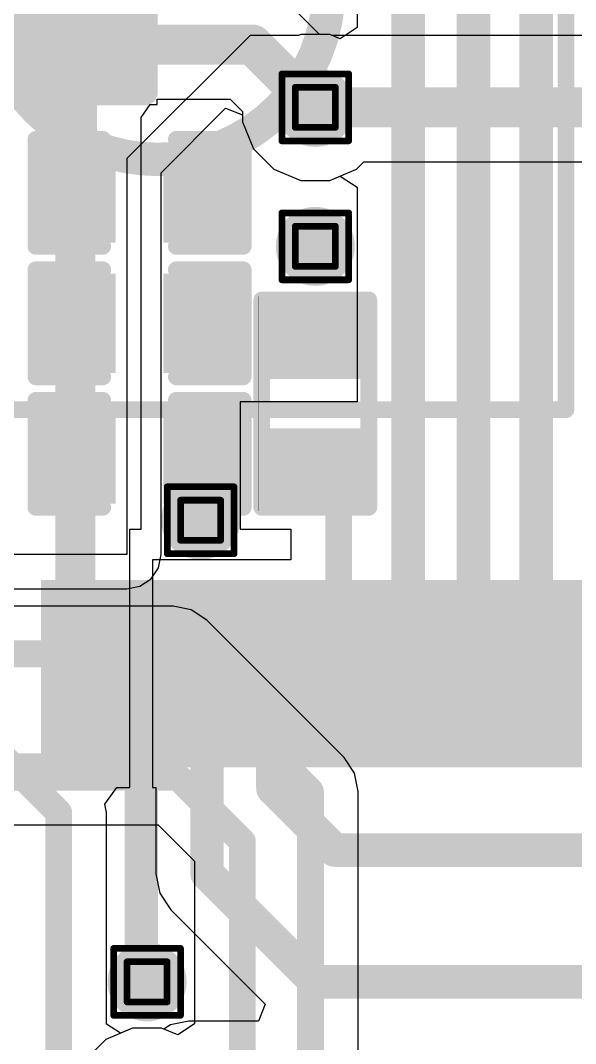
# Model space of a CAD drawing. Header units: inches. Extents: x 0 to 355, y -10 to 78.
# Drawn here: x 36.43 to 40.64, y 20.7 to 28.46 of the extents above; entities that cross this region are included whole.
import ezdxf

# ---------------------------------------------------------------- set-up
doc = ezdxf.new("R2010")
doc.units = ezdxf.units.IN
for name, color, linetype in [('Bottom Layer', 5, 'Continuous'), ('Bottom Overlay', 54, 'Continuous'), ('Drill Drawing', 1, 'Continuous'), ('Top Layer', 1, 'Continuous'), ('Top Overlay', 2, 'Continuous'), ('Top Paste', 8, 'Continuous'), ('Top Solder', 216, 'Continuous'), ('Via Holes', 16, 'Continuous')]:
    doc.layers.add(name, color=color, linetype=linetype)

# ---------------------------------------------------------------- blocks, each defined once
blk = doc.blocks.new('R___0402_8')
at = {"layer": 'Top Layer'}
for points in [[(-0.6985, -0.3175), (-0.6985, 0.3174999999999999), (-0.2413000000000001, 0.3175), (-0.2412999999999999, -0.3174999999999999)], [(0.2413000000000001, -0.3175), (0.2412999999999999, 0.3174999999999999), (0.6985, 0.3175), (0.6985, -0.3174999999999999)]]:
    blk.add_hatch(color=1, dxfattribs=at).paths.add_polyline_path(points)
at = {"layer": 'Top Paste'}
for points in [[(-0.6985, -0.3175), (-0.6985, 0.3174999999999999), (-0.2413000000000001, 0.3175), (-0.2412999999999999, -0.3174999999999999)], [(0.2413000000000001, -0.3175), (0.2412999999999999, 0.3174999999999999), (0.6985, 0.3175), (0.6985, -0.3174999999999999)]]:
    blk.add_hatch(color=8, dxfattribs=at).paths.add_polyline_path(points)
at = {"layer": 'Top Solder'}
for points in [[(-0.75350116, -0.3725011600000001), (-0.75350116, 0.3725011599999999), (-0.18629884, 0.3725011600000001), (-0.1862988399999999, -0.3725011599999999)], [(0.18629884, -0.3725011600000001), (0.1862988399999999, 0.3725011599999999), (0.75350116, 0.3725011600000001), (0.75350116, -0.3725011599999999)]]:
    blk.add_hatch(color=216, dxfattribs=at).paths.add_polyline_path(points)
at = {"layer": 'Top Overlay'}
for points in [[(-0.7874, -0.4064, 0.127, 0.127, 0), (-0.7874, 0.4064, 0.127, 0.127, 0)], [(0.7874, 0.4064, 0.127, 0.127, 0), (-0.7874, 0.4064, 0.127, 0.127, 0)], [(0.7874, -0.4064, 0.127, 0.127, 0), (0.7874, 0.4064, 0.127, 0.127, 0)], [(0.7874, -0.4064, 0.127, 0.127, 0), (-0.7874, -0.4064, 0.127, 0.127, 0)], [(0.8128, -0.4318, 0.0032258, 0.0032258, 0), (-0.8128, -0.4318, 0.0032258, 0.0032258, 0)]]:
    blk.add_lwpolyline(points, format="xyseb", dxfattribs=at)
for points in [[(-0.8191499999999999, 0.4064, 0.0635, 0.0635, 1), (-0.7556499999999999, 0.4064, 0.0635, 0.0635, 1)], [(-0.8191499999999999, 0.4064, 0.0635, 0.0635, 1), (-0.7556499999999999, 0.4064, 0.0635, 0.0635, 1)], [(0.7556499999999999, 0.4064, 0.0635, 0.0635, 1), (0.8191499999999999, 0.4064, 0.0635, 0.0635, 1)], [(0.7556499999999999, 0.4064, 0.0635, 0.0635, 1), (0.8191499999999999, 0.4064, 0.0635, 0.0635, 1)], [(-0.8191499999999999, -0.4064, 0.0635, 0.0635, 1), (-0.7556499999999999, -0.4064, 0.0635, 0.0635, 1)], [(-0.8191499999999999, -0.4064, 0.0635, 0.0635, 1), (-0.7556499999999999, -0.4064, 0.0635, 0.0635, 1)], [(0.7556499999999999, -0.4064, 0.0635, 0.0635, 1), (0.8191499999999999, -0.4064, 0.0635, 0.0635, 1)], [(0.7556499999999999, -0.4064, 0.0635, 0.0635, 1), (0.8191499999999999, -0.4064, 0.0635, 0.0635, 1)], [(-0.81360518, -0.4318, 0.0016129, 0.0016129, 1), (-0.8119948199999999, -0.4318, 0.0016129, 0.0016129, 1)], [(0.8119948199999999, -0.4318, 0.0016129, 0.0016129, 1), (0.81360518, -0.4318, 0.0016129, 0.0016129, 1)]]:
    blk.add_lwpolyline(points, format="xyseb", close=True, dxfattribs=at)
blk = doc.blocks.new('IND_0402_11')
at = {"layer": 'Top Layer'}
for points in [[(-0.5499989, 0.2999994), (-0.1499997, 0.2999994), (-0.1499997, -0.2999994), (-0.5499989, -0.2999994)], [(0.15000224, 0.2999994), (0.55000144, 0.2999994), (0.55000144, -0.2999994), (0.15000224, -0.2999994)]]:
    blk.add_hatch(color=1, dxfattribs=at).paths.add_polyline_path(points)
at = {"layer": 'Top Paste'}
for points in [[(-0.5499989, 0.2999994), (-0.1499997, 0.2999994), (-0.1499997, -0.2999994), (-0.5499989, -0.2999994)], [(0.15000224, 0.2999994), (0.55000144, 0.2999994), (0.55000144, -0.2999994), (0.15000224, -0.2999994)]]:
    blk.add_hatch(color=8, dxfattribs=at).paths.add_polyline_path(points)
at = {"layer": 'Top Solder'}
for points in [[(-0.6515989, 0.4015993999999999), (-0.0483997, 0.4015993999999999), (-0.0483997, -0.4015993999999999), (-0.6515989, -0.4015993999999999)], [(0.04840223999999999, 0.4015993999999999), (0.65160144, 0.4015993999999999), (0.65160144, -0.4015993999999999), (0.04840223999999999, -0.4015993999999999)]]:
    blk.add_hatch(color=216, dxfattribs=at).paths.add_polyline_path(points)
at = {"layer": 'Top Overlay'}
for points in [[(-0.7111999999999999, 0.4571999999999999, 0.1999996, 0.1999996, 0), (-0.3048, 0.4571999999999999, 0.1999996, 0.1999996, 0)], [(-0.7111999999999999, 0.4571999999999999, 0.1999996, 0.1999996, 0), (-0.7111999999999999, -0.4571999999999999, 0.1999996, 0.1999996, 0)], [(-0.3048, 0.4571999999999999, 0.1999996, 0.1999996, 0), (0.7111999999999999, 0.4571999999999999, 0.1999996, 0.1999996, 0)], [(0.7111999999999999, 0.4571999999999999, 0.1999996, 0.1999996, 0), (0.7111999999999999, -0.4571999999999999, 0.1999996, 0.1999996, 0)], [(-0.7111999999999999, -0.4571999999999999, 0.1999996, 0.1999996, 0), (-0.3048, -0.4571999999999999, 0.1999996, 0.1999996, 0)], [(-0.3048, -0.4571999999999999, 0.1999996, 0.1999996, 0), (0.7111999999999999, -0.4571999999999999, 0.1999996, 0.1999996, 0)]]:
    blk.add_lwpolyline(points, format="xyseb", dxfattribs=at)
for points in [[(-0.7611998999999999, 0.4571999999999999, 0.0999998, 0.0999998, 1), (-0.6612001, 0.4571999999999999, 0.0999998, 0.0999998, 1)], [(-0.7611998999999999, 0.4571999999999999, 0.0999998, 0.0999998, 1), (-0.6612001, 0.4571999999999999, 0.0999998, 0.0999998, 1)], [(-0.3547999, 0.4571999999999999, 0.0999998, 0.0999998, 1), (-0.2548001, 0.4571999999999999, 0.0999998, 0.0999998, 1)], [(-0.3547999, 0.4571999999999999, 0.0999998, 0.0999998, 1), (-0.2548001, 0.4571999999999999, 0.0999998, 0.0999998, 1)], [(0.6612001, 0.4571999999999999, 0.0999998, 0.0999998, 1), (0.7611998999999999, 0.4571999999999999, 0.0999998, 0.0999998, 1)], [(0.6612001, 0.4571999999999999, 0.0999998, 0.0999998, 1), (0.7611998999999999, 0.4571999999999999, 0.0999998, 0.0999998, 1)], [(-0.7611998999999999, -0.4571999999999999, 0.0999998, 0.0999998, 1), (-0.6612001, -0.4571999999999999, 0.0999998, 0.0999998, 1)], [(-0.7611998999999999, -0.4571999999999999, 0.0999998, 0.0999998, 1), (-0.6612001, -0.4571999999999999, 0.0999998, 0.0999998, 1)], [(-0.3547999, -0.4571999999999999, 0.0999998, 0.0999998, 1), (-0.2548001, -0.4571999999999999, 0.0999998, 0.0999998, 1)], [(-0.3547999, -0.4571999999999999, 0.0999998, 0.0999998, 1), (-0.2548001, -0.4571999999999999, 0.0999998, 0.0999998, 1)], [(0.6612001, -0.4571999999999999, 0.0999998, 0.0999998, 1), (0.7611998999999999, -0.4571999999999999, 0.0999998, 0.0999998, 1)], [(0.6612001, -0.4571999999999999, 0.0999998, 0.0999998, 1), (0.7611998999999999, -0.4571999999999999, 0.0999998, 0.0999998, 1)]]:
    blk.add_lwpolyline(points, format="xyseb", close=True, dxfattribs=at)
blk = doc.blocks.new('48_LQFP__7_7___19')
at = {"layer": 'Top Layer'}
for points in [[(-2.5899999, 4.86000171), (-2.5899999, 3.64000161), (-2.90999926, 3.64000161), (-2.90999926, 4.86000171)], [(-2.0900009, 4.86000171), (-2.0900009, 3.64000161), (-2.41000026, 3.64000161), (-2.41000026, 4.86000171)], [(-1.5900019, 4.86000171), (-1.5900019, 3.64000161), (-1.91000126, 3.64000161), (-1.91000126, 4.86000171)], [(-1.09000036, 4.86000171), (-1.09000036, 3.64000161), (-1.40999972, 3.64000161), (-1.40999972, 4.86000171)], [(-0.5900013599999998, 4.86000171), (-0.5900013600000001, 3.64000161), (-0.9100007200000001, 3.64000161), (-0.9100007199999998, 4.86000171)], [(-0.08999981999999988, 4.86000171), (-0.0899998200000001, 3.64000161), (-0.4099991800000001, 3.64000161), (-0.4099991799999999, 4.86000171)], [(0.4099991800000001, 4.86000171), (0.4099991799999999, 3.64000161), (0.08999981999999988, 3.64000161), (0.0899998200000001, 4.86000171)], [(0.90999818, 4.86000171), (0.9099981799999999, 3.64000161), (0.5899988199999998, 3.64000161), (0.5899988200000001, 4.86000171)]]:
    blk.add_hatch(color=1, dxfattribs=at).paths.add_polyline_path(points)
at = {"layer": 'Top Paste'}
for points in [[(-2.5899999, 4.86000171), (-2.5899999, 3.64000161), (-2.90999926, 3.64000161), (-2.90999926, 4.86000171)], [(-2.0900009, 4.86000171), (-2.0900009, 3.64000161), (-2.41000026, 3.64000161), (-2.41000026, 4.86000171)], [(-1.5900019, 4.86000171), (-1.5900019, 3.64000161), (-1.91000126, 3.64000161), (-1.91000126, 4.86000171)], [(-1.09000036, 4.86000171), (-1.09000036, 3.64000161), (-1.40999972, 3.64000161), (-1.40999972, 4.86000171)], [(-0.5900013599999998, 4.86000171), (-0.5900013600000001, 3.64000161), (-0.9100007200000001, 3.64000161), (-0.9100007199999998, 4.86000171)], [(-0.08999981999999988, 4.86000171), (-0.0899998200000001, 3.64000161), (-0.4099991800000001, 3.64000161), (-0.4099991799999999, 4.86000171)], [(0.4099991800000001, 4.86000171), (0.4099991799999999, 3.64000161), (0.08999981999999988, 3.64000161), (0.0899998200000001, 4.86000171)], [(0.90999818, 4.86000171), (0.9099981799999999, 3.64000161), (0.5899988199999998, 3.64000161), (0.5899988200000001, 4.86000171)]]:
    blk.add_hatch(color=8, dxfattribs=at).paths.add_polyline_path(points)
at = {"layer": 'Top Solder'}
for points in [[(-2.4883999, 4.96160171), (-2.4883999, 3.53840161), (-3.01159926, 3.53840161), (-3.01159926, 4.96160171)], [(-1.9884009, 4.96160171), (-1.9884009, 3.53840161), (-2.51160026, 3.53840161), (-2.51160026, 4.96160171)], [(-1.4884019, 4.96160171), (-1.4884019, 3.53840161), (-2.01160126, 3.53840161), (-2.01160126, 4.96160171)], [(-0.9884003599999998, 4.96160171), (-0.9884003600000001, 3.53840161), (-1.51159972, 3.53840161), (-1.51159972, 4.96160171)], [(-0.4884013599999998, 4.96160171), (-0.4884013600000001, 3.53840161), (-1.01160072, 3.53840161), (-1.01160072, 4.96160171)], [(0.01160018000000015, 4.96160171), (0.01160017999999985, 3.53840161), (-0.5115991800000002, 3.53840161), (-0.5115991799999998, 4.96160171)], [(0.5115991800000002, 4.96160171), (0.5115991799999998, 3.53840161), (-0.01160018000000015, 3.53840161), (-0.01160017999999985, 4.96160171)], [(1.01159818, 4.96160171), (1.01159818, 3.53840161), (0.4883988199999998, 3.53840161), (0.4883988200000002, 4.96160171)], [(1.51159972, 4.96160171), (1.51159972, 3.53840161), (0.9884003599999998, 3.53840161), (0.9884003600000001, 4.96160171)]]:
    blk.add_hatch(color=216, dxfattribs=at).paths.add_polyline_path(points)
at = {"layer": 'Top Overlay'}
blk.add_lwpolyline([(-3.302, 3.581399999999999, 0.127, 0.127, 0), (-3.0226, 3.581399999999999, 0.127, 0.127, 0)], format="xyseb", dxfattribs=at)
blk.add_lwpolyline([(-3.05435, 3.581399999999999, 0.0635, 0.0635, 1), (-2.99085, 3.581399999999999, 0.0635, 0.0635, 1)], format="xyseb", close=True, dxfattribs=at)
blk = doc.blocks.new('GT_TS090C_H031_L5_B_25')
at = {"layer": 'Bottom Overlay'}
for points in [[(-3.0999938, 3.1999936, 0.127, 0.127, 0), (-3.0999938, -3.1999936, 0.127, 0.127, 0)], [(2.999994, 3.1999936, 0.127, 0.127, 0), (-3.0999938, 3.1999936, 0.127, 0.127, 0)]]:
    blk.add_lwpolyline(points, format="xyseb", dxfattribs=at)
for points in [[(-3.1317438, 3.1999936, 0.0635, 0.0635, 1), (-3.0682438, 3.1999936, 0.0635, 0.0635, 1)], [(-3.1317438, 3.1999936, 0.0635, 0.0635, 1), (-3.0682438, 3.1999936, 0.0635, 0.0635, 1)], [(1.300226, 0, 0.254, 0.254, 1), (-1.299718, 0, 0.254, 0.254, 1)]]:
    blk.add_lwpolyline(points, format="xyseb", close=True, dxfattribs=at)
blk = doc.blocks.new('C___0402_88')
at = {"layer": 'Top Layer'}
for points in [[(-0.6985, -0.3175), (-0.6985, 0.3175), (-0.2412999999999999, 0.3175), (-0.2413, -0.3175)], [(0.2412999999999999, -0.3175), (0.2413, 0.3175), (0.6985, 0.3175), (0.6985, -0.3175)]]:
    blk.add_hatch(color=1, dxfattribs=at).paths.add_polyline_path(points)
at = {"layer": 'Top Paste'}
for points in [[(-0.6985, -0.3175), (-0.6985, 0.3175), (-0.2412999999999999, 0.3175), (-0.2413, -0.3175)], [(0.2412999999999999, -0.3175), (0.2413, 0.3175), (0.6985, 0.3175), (0.6985, -0.3175)]]:
    blk.add_hatch(color=8, dxfattribs=at).paths.add_polyline_path(points)
at = {"layer": 'Top Solder'}
for points in [[(-0.7584998799999999, -0.37749988), (-0.7584998799999999, 0.37749988), (-0.18130012, 0.37749988), (-0.18130012, -0.37749988)], [(0.18130012, -0.37749988), (0.18130012, 0.37749988), (0.7584998799999999, 0.37749988), (0.7584998799999999, -0.37749988)]]:
    blk.add_hatch(color=216, dxfattribs=at).paths.add_polyline_path(points)
at = {"layer": 'Top Overlay'}
for points in [[(-0.7874, 0.4064, 0.127, 0.127, 0), (-0.7874, -0.4064, 0.127, 0.127, 0)], [(-0.2794, 0.4064, 0.127, 0.127, 0), (-0.7874, 0.4064, 0.127, 0.127, 0)], [(0.7874, 0.4064, 0.127, 0.127, 0), (0.2794, 0.4064, 0.127, 0.127, 0)], [(0.7874, 0.4064, 0.127, 0.127, 0), (0.7874, -0.4064, 0.127, 0.127, 0)], [(-0.2794, -0.4064, 0.127, 0.127, 0), (-0.7874, -0.4064, 0.127, 0.127, 0)], [(0.7874, -0.4064, 0.127, 0.127, 0), (0.2794, -0.4064, 0.127, 0.127, 0)]]:
    blk.add_lwpolyline(points, format="xyseb", dxfattribs=at)
for points in [[(-0.8191499999999999, 0.4064, 0.0635, 0.0635, 1), (-0.7556499999999999, 0.4064, 0.0635, 0.0635, 1)], [(-0.8191499999999999, 0.4064, 0.0635, 0.0635, 1), (-0.7556499999999999, 0.4064, 0.0635, 0.0635, 1)], [(-0.31115, 0.4064, 0.0635, 0.0635, 1), (-0.24765, 0.4064, 0.0635, 0.0635, 1)], [(0.24765, 0.4064, 0.0635, 0.0635, 1), (0.31115, 0.4064, 0.0635, 0.0635, 1)], [(0.7556499999999999, 0.4064, 0.0635, 0.0635, 1), (0.8191499999999999, 0.4064, 0.0635, 0.0635, 1)], [(0.7556499999999999, 0.4064, 0.0635, 0.0635, 1), (0.8191499999999999, 0.4064, 0.0635, 0.0635, 1)], [(-0.8191499999999999, -0.4064, 0.0635, 0.0635, 1), (-0.7556499999999999, -0.4064, 0.0635, 0.0635, 1)], [(-0.8191499999999999, -0.4064, 0.0635, 0.0635, 1), (-0.7556499999999999, -0.4064, 0.0635, 0.0635, 1)], [(-0.31115, -0.4064, 0.0635, 0.0635, 1), (-0.24765, -0.4064, 0.0635, 0.0635, 1)], [(0.24765, -0.4064, 0.0635, 0.0635, 1), (0.31115, -0.4064, 0.0635, 0.0635, 1)], [(0.7556499999999999, -0.4064, 0.0635, 0.0635, 1), (0.8191499999999999, -0.4064, 0.0635, 0.0635, 1)], [(0.7556499999999999, -0.4064, 0.0635, 0.0635, 1), (0.8191499999999999, -0.4064, 0.0635, 0.0635, 1)]]:
    blk.add_lwpolyline(points, format="xyseb", close=True, dxfattribs=at)
blk = doc.blocks.new('C___0402_89')
at = {"layer": 'Top Layer'}
for points in [[(-0.6985, -0.3175), (-0.6985, 0.3175), (-0.2412999999999999, 0.3175), (-0.2413, -0.3175)], [(0.2412999999999999, -0.3175), (0.2413, 0.3175), (0.6985, 0.3175), (0.6985, -0.3175)]]:
    blk.add_hatch(color=1, dxfattribs=at).paths.add_polyline_path(points)
at = {"layer": 'Top Paste'}
for points in [[(-0.6985, -0.3175), (-0.6985, 0.3175), (-0.2412999999999999, 0.3175), (-0.2413, -0.3175)], [(0.2412999999999999, -0.3175), (0.2413, 0.3175), (0.6985, 0.3175), (0.6985, -0.3175)]]:
    blk.add_hatch(color=8, dxfattribs=at).paths.add_polyline_path(points)
at = {"layer": 'Top Solder'}
for points in [[(-0.7584998799999999, -0.37749988), (-0.7584998799999999, 0.37749988), (-0.18130012, 0.37749988), (-0.18130012, -0.37749988)], [(0.18130012, -0.37749988), (0.18130012, 0.37749988), (0.7584998799999999, 0.37749988), (0.7584998799999999, -0.37749988)]]:
    blk.add_hatch(color=216, dxfattribs=at).paths.add_polyline_path(points)
at = {"layer": 'Top Overlay'}
for points in [[(-0.2794, 0.4064, 0.127, 0.127, 0), (-0.7874, 0.4064, 0.127, 0.127, 0)], [(-0.7874, 0.4064, 0.127, 0.127, 0), (-0.7874, -0.4064, 0.127, 0.127, 0)], [(0.7874, 0.4064, 0.127, 0.127, 0), (0.2794, 0.4064, 0.127, 0.127, 0)], [(0.7874, 0.4064, 0.127, 0.127, 0), (0.7874, -0.4064, 0.127, 0.127, 0)], [(-0.2794, -0.4064, 0.127, 0.127, 0), (-0.7874, -0.4064, 0.127, 0.127, 0)], [(0.7874, -0.4064, 0.127, 0.127, 0), (0.2794, -0.4064, 0.127, 0.127, 0)]]:
    blk.add_lwpolyline(points, format="xyseb", dxfattribs=at)
for points in [[(-0.8191499999999999, 0.4064, 0.0635, 0.0635, 1), (-0.7556499999999999, 0.4064, 0.0635, 0.0635, 1)], [(-0.8191499999999999, 0.4064, 0.0635, 0.0635, 1), (-0.7556499999999999, 0.4064, 0.0635, 0.0635, 1)], [(-0.31115, 0.4064, 0.0635, 0.0635, 1), (-0.24765, 0.4064, 0.0635, 0.0635, 1)], [(0.24765, 0.4064, 0.0635, 0.0635, 1), (0.31115, 0.4064, 0.0635, 0.0635, 1)], [(0.7556499999999999, 0.4064, 0.0635, 0.0635, 1), (0.8191499999999999, 0.4064, 0.0635, 0.0635, 1)], [(0.7556499999999999, 0.4064, 0.0635, 0.0635, 1), (0.8191499999999999, 0.4064, 0.0635, 0.0635, 1)], [(-0.8191499999999999, -0.4064, 0.0635, 0.0635, 1), (-0.7556499999999999, -0.4064, 0.0635, 0.0635, 1)], [(-0.8191499999999999, -0.4064, 0.0635, 0.0635, 1), (-0.7556499999999999, -0.4064, 0.0635, 0.0635, 1)], [(-0.31115, -0.4064, 0.0635, 0.0635, 1), (-0.24765, -0.4064, 0.0635, 0.0635, 1)], [(0.24765, -0.4064, 0.0635, 0.0635, 1), (0.31115, -0.4064, 0.0635, 0.0635, 1)], [(0.7556499999999999, -0.4064, 0.0635, 0.0635, 1), (0.8191499999999999, -0.4064, 0.0635, 0.0635, 1)], [(0.7556499999999999, -0.4064, 0.0635, 0.0635, 1), (0.8191499999999999, -0.4064, 0.0635, 0.0635, 1)]]:
    blk.add_lwpolyline(points, format="xyseb", close=True, dxfattribs=at)
blk = doc.blocks.new('C___0402_90')
at = {"layer": 'Top Layer'}
for points in [[(-0.6985, -0.3175), (-0.6985, 0.3175), (-0.2412999999999999, 0.3175), (-0.2413, -0.3175)], [(0.2412999999999999, -0.3175), (0.2413, 0.3175), (0.6985, 0.3175), (0.6985, -0.3175)]]:
    blk.add_hatch(color=1, dxfattribs=at).paths.add_polyline_path(points)
at = {"layer": 'Top Paste'}
for points in [[(-0.6985, -0.3175), (-0.6985, 0.3175), (-0.2412999999999999, 0.3175), (-0.2413, -0.3175)], [(0.2412999999999999, -0.3175), (0.2413, 0.3175), (0.6985, 0.3175), (0.6985, -0.3175)]]:
    blk.add_hatch(color=8, dxfattribs=at).paths.add_polyline_path(points)
at = {"layer": 'Top Solder'}
for points in [[(-0.7584998799999999, -0.37749988), (-0.7584998799999999, 0.37749988), (-0.18130012, 0.37749988), (-0.18130012, -0.37749988)], [(0.18130012, -0.37749988), (0.18130012, 0.37749988), (0.7584998799999999, 0.37749988), (0.7584998799999999, -0.37749988)]]:
    blk.add_hatch(color=216, dxfattribs=at).paths.add_polyline_path(points)
at = {"layer": 'Top Overlay'}
for points in [[(-0.2794, 0.4064, 0.127, 0.127, 0), (-0.7874, 0.4064, 0.127, 0.127, 0)], [(-0.7874, 0.4064, 0.127, 0.127, 0), (-0.7874, -0.4064, 0.127, 0.127, 0)], [(0.7874, 0.4064, 0.127, 0.127, 0), (0.2794, 0.4064, 0.127, 0.127, 0)], [(0.7874, 0.4064, 0.127, 0.127, 0), (0.7874, -0.4064, 0.127, 0.127, 0)], [(-0.2794, -0.4064, 0.127, 0.127, 0), (-0.7874, -0.4064, 0.127, 0.127, 0)], [(0.7874, -0.4064, 0.127, 0.127, 0), (0.2794, -0.4064, 0.127, 0.127, 0)]]:
    blk.add_lwpolyline(points, format="xyseb", dxfattribs=at)
for points in [[(-0.8191499999999999, 0.4064, 0.0635, 0.0635, 1), (-0.7556499999999999, 0.4064, 0.0635, 0.0635, 1)], [(-0.8191499999999999, 0.4064, 0.0635, 0.0635, 1), (-0.7556499999999999, 0.4064, 0.0635, 0.0635, 1)], [(-0.31115, 0.4064, 0.0635, 0.0635, 1), (-0.24765, 0.4064, 0.0635, 0.0635, 1)], [(0.24765, 0.4064, 0.0635, 0.0635, 1), (0.31115, 0.4064, 0.0635, 0.0635, 1)], [(0.7556499999999999, 0.4064, 0.0635, 0.0635, 1), (0.8191499999999999, 0.4064, 0.0635, 0.0635, 1)], [(0.7556499999999999, 0.4064, 0.0635, 0.0635, 1), (0.8191499999999999, 0.4064, 0.0635, 0.0635, 1)], [(-0.8191499999999999, -0.4064, 0.0635, 0.0635, 1), (-0.7556499999999999, -0.4064, 0.0635, 0.0635, 1)], [(-0.8191499999999999, -0.4064, 0.0635, 0.0635, 1), (-0.7556499999999999, -0.4064, 0.0635, 0.0635, 1)], [(-0.31115, -0.4064, 0.0635, 0.0635, 1), (-0.24765, -0.4064, 0.0635, 0.0635, 1)], [(0.24765, -0.4064, 0.0635, 0.0635, 1), (0.31115, -0.4064, 0.0635, 0.0635, 1)], [(0.7556499999999999, -0.4064, 0.0635, 0.0635, 1), (0.8191499999999999, -0.4064, 0.0635, 0.0635, 1)], [(0.7556499999999999, -0.4064, 0.0635, 0.0635, 1), (0.8191499999999999, -0.4064, 0.0635, 0.0635, 1)]]:
    blk.add_lwpolyline(points, format="xyseb", close=True, dxfattribs=at)

msp = doc.modelspace()

# ---------------------------------------------------------------- hatches: boundary and pattern name
at = {"layer": 'Bottom Layer'}
h = msp.add_hatch(color=5, dxfattribs=at)
edge = h.paths.add_edge_path()
edge.add_arc((38.66731916, 27.80140998), 0.2999994, 0, 360)
h = msp.add_hatch(color=5, dxfattribs=at)
edge = h.paths.add_edge_path()
edge.add_arc((38.66731916, 26.74651242), 0.2999994, 0, 360)
h = msp.add_hatch(color=5, dxfattribs=at)
edge = h.paths.add_edge_path()
edge.add_arc((37.79629728, 24.6675148), 0.2999994, 0, 360)
h = msp.add_hatch(color=5, dxfattribs=at)
edge = h.paths.add_edge_path()
edge.add_arc((37.38966868, 21.16351114), 0.2999994, 0, 360)
at = {"layer": 'Top Layer'}
h = msp.add_hatch(color=1, dxfattribs=at)
edge = h.paths.add_edge_path()
edge.add_arc((38.66731916, 27.80140998), 0.2999994, 0, 360)
h = msp.add_hatch(color=1, dxfattribs=at)
edge = h.paths.add_edge_path()
edge.add_arc((38.66731916, 26.74651242), 0.2999994, 0, 360)
h = msp.add_hatch(color=1, dxfattribs=at)
edge = h.paths.add_edge_path()
edge.add_arc((37.79629728, 24.6675148), 0.2999994, 0, 360)
h = msp.add_hatch(color=1, dxfattribs=at)
edge = h.paths.add_edge_path()
edge.add_arc((37.38966868, 21.16351114), 0.2999994, 0, 360)
at = {"layer": 'Via Holes'}
h = msp.add_hatch(color=7, dxfattribs=at)
edge = h.paths.add_edge_path()
edge.add_arc((38.66731916, 27.80140998), 0.1499997, 0, 360)
h = msp.add_hatch(color=7, dxfattribs=at)
edge = h.paths.add_edge_path()
edge.add_arc((38.66731916, 26.74651242), 0.1499997, 0, 360)
h = msp.add_hatch(color=7, dxfattribs=at)
edge = h.paths.add_edge_path()
edge.add_arc((37.79629728, 24.6675148), 0.1499997, 0, 360)
h = msp.add_hatch(color=7, dxfattribs=at)
edge = h.paths.add_edge_path()
edge.add_arc((37.38966868, 21.16351114), 0.1499997, 0, 360)

# ---------------------------------------------------------------- linework, layer by layer
at = {"layer": 'Bottom Layer'}
for p, q in [((38.17155942, 28.3482034), (37.2364, 27.41304398)), ((38.53972479999999, 28.3482034), (38.17155942, 28.3482034)), ((38.55712126, 28.35540938), (38.53972479999999, 28.3482034)), ((38.77751706, 28.35540938), (38.55712126, 28.35540938)), ((38.79491098, 28.3482034), (38.77751706, 28.35540938)), ((42.89425508, 28.34820848), (38.79491098, 28.3482034)), ((37.49537586, 27.30577216), (37.98631976, 27.79671606)), ((37.98631976, 27.79671606), (38.11331976, 27.74411012)), ((38.11331976, 27.74411012), (38.11331976, 27.69121208)), ((38.11331976, 27.69121208), (38.19766046, 27.48759552)), ((38.19766046, 27.48759552), (38.35350469999999, 27.33175128)), ((37.2364, 27.41304398), (37.2364, 24.4066568)), ((38.98113362, 27.33175128), (39.03642942, 27.38704707999999)), ((39.03642942, 27.38704707999999), (43.28184384, 27.38704707999999)), ((37.49537586, 24.4066568), (37.49537586, 27.30577216)), ((38.35350469999999, 27.33175128), (38.55712126, 27.24741058)), ((38.77751706, 27.24741058), (38.98113362, 27.33175128)), ((38.55712126, 27.24741058), (38.77751706, 27.24741058)), ((37.2364, 24.4066568), (33.8293202, 24.4066568)), ((37.47566292, 24.30755108), (37.49537586, 24.4066568)), ((37.41952384, 24.22353296), (37.47566292, 24.30755108)), ((37.2364, 24.14768094), (37.33550571999999, 24.16739388)), ((37.33550571999999, 24.16739388), (37.41952384, 24.22353296)), ((35.35155998, 24.14768094), (37.2364, 24.14768094)), ((37.58692254, 24.0159667), (35.28682554, 24.0159667)), ((37.58693524, 24.01596924), (37.58692254, 24.0159667)), ((37.72568274, 23.98836706), (37.58693524, 24.01596924)), ((37.84331014, 23.90977438), (37.72568274, 23.98836706)), ((38.88716124, 22.86592074), (37.84331014, 23.90977438)), ((38.88716886, 22.86591566), (38.88716124, 22.86592074)), ((38.96576154, 22.74828826), (38.88716886, 22.86591566)), ((38.99336372, 22.60954076), (38.96576154, 22.74828826)), ((38.99336118, 22.60952806), (38.99336372, 22.60954076)), ((38.99336118, 19.203289), (38.99336118, 22.60952806)), ((35.15602569999999, 22.35494386), (37.47458341999999, 22.35494386)), ((37.47458341999999, 22.35494386), (37.75070174, 22.07882808)), ((37.75070174, 22.07882808), (37.75070174, 20.84507642)), ((37.75070174, 20.84507642), (37.6236992, 20.76021756)), ((37.27947078, 20.81151032), (37.07585422, 20.72716962)), ((37.49986658, 20.81151032), (37.27947078, 20.81151032)), ((37.6236992, 20.76021756), (37.49986658, 20.81151032)), ((37.07585422, 20.72716962), (36.92000998, 20.57132538))]:
    msp.add_line(p, q, dxfattribs=at)
for points in [[(38.66731916, 27.80140998, 0.3048, 0.3048, 0), (43.45347926, 27.80140998, 0.3048, 0.3048, 0)], [(34.73511976, 23.65339948, 0.2032, 0.2032, 0), (37.58693524, 23.65339948, 0.2032, 0.2032, 0)], [(37.58693524, 23.65339948, 0.2032, 0.2032, 0), (38.63079396, 22.60954076, 0.2032, 0.2032, 0)], [(34.73511976, 22.71751108, 0.2032, 0.2032, 0), (37.624766, 22.71751108, 0.2032, 0.2032, 0)], [(37.624766, 22.71751108, 0.2032, 0.2032, 0), (38.11326896, 22.22900812, 0.2032, 0.2032, 0)], [(38.63079396, 18.78238306, 0.2032, 0.2032, 0), (38.63079396, 22.60954076, 0.2032, 0.2032, 0)], [(38.11326896, 19.3236215, 0.2032, 0.2032, 0), (38.11326896, 22.22900812, 0.2032, 0.2032, 0)]]:
    msp.add_lwpolyline(points, format="xyseb", dxfattribs=at)
for points in [[(38.59111916, 27.80140998, 0.1524, 0.1524, 1), (38.74351916, 27.80140998, 0.1524, 0.1524, 1)], [(37.53613523999999, 23.65339948, 0.1016, 0.1016, 1), (37.63773524, 23.65339948, 0.1016, 0.1016, 1)], [(37.53613523999999, 23.65339948, 0.1016, 0.1016, 1), (37.63773524, 23.65339948, 0.1016, 0.1016, 1)], [(37.573966, 22.71751108, 0.1016, 0.1016, 1), (37.675566, 22.71751108, 0.1016, 0.1016, 1)], [(37.573966, 22.71751108, 0.1016, 0.1016, 1), (37.675566, 22.71751108, 0.1016, 0.1016, 1)], [(38.57999396, 22.60954076, 0.1016, 0.1016, 1), (38.68159395999999, 22.60954076, 0.1016, 0.1016, 1)], [(38.57999396, 22.60954076, 0.1016, 0.1016, 1), (38.68159395999999, 22.60954076, 0.1016, 0.1016, 1)], [(38.06246896, 22.22900812, 0.1016, 0.1016, 1), (38.16406895999999, 22.22900812, 0.1016, 0.1016, 1)], [(38.06246896, 22.22900812, 0.1016, 0.1016, 1), (38.16406895999999, 22.22900812, 0.1016, 0.1016, 1)]]:
    msp.add_lwpolyline(points, format="xyseb", close=True, dxfattribs=at)
at = {"layer": 'Drill Drawing'}
for points in [[(38.41331916, 28.05540998, 0.0508, 0.0508, 0), (38.92131916, 28.05540998, 0.0508, 0.0508, 0)], [(38.41331916, 27.54740998, 0.0508, 0.0508, 0), (38.41331916, 28.05540998, 0.0508, 0.0508, 0)], [(38.92131916, 27.54740998, 0.0508, 0.0508, 0), (38.92131916, 28.05540998, 0.0508, 0.0508, 0)], [(38.51491916, 27.95380998, 0.0508, 0.0508, 0), (38.81971916, 27.95380998, 0.0508, 0.0508, 0)], [(38.51491916, 27.64900998, 0.0508, 0.0508, 0), (38.51491916, 27.95380998, 0.0508, 0.0508, 0)], [(38.81971916, 27.64900998, 0.0508, 0.0508, 0), (38.81971916, 27.95380998, 0.0508, 0.0508, 0)], [(38.51491916, 27.64900998, 0.0508, 0.0508, 0), (38.81971916, 27.64900998, 0.0508, 0.0508, 0)], [(38.41331916, 27.54740998, 0.0508, 0.0508, 0), (38.92131916, 27.54740998, 0.0508, 0.0508, 0)], [(38.41331916, 27.00051242, 0.0508, 0.0508, 0), (38.92131916, 27.00051242, 0.0508, 0.0508, 0)], [(38.41331916, 26.49251242, 0.0508, 0.0508, 0), (38.41331916, 27.00051242, 0.0508, 0.0508, 0)], [(38.92131916, 26.49251242, 0.0508, 0.0508, 0), (38.92131916, 27.00051242, 0.0508, 0.0508, 0)], [(38.51491916, 26.89891242, 0.0508, 0.0508, 0), (38.81971916, 26.89891242, 0.0508, 0.0508, 0)], [(38.51491916, 26.59411242, 0.0508, 0.0508, 0), (38.51491916, 26.89891242, 0.0508, 0.0508, 0)], [(38.81971916, 26.59411242, 0.0508, 0.0508, 0), (38.81971916, 26.89891242, 0.0508, 0.0508, 0)], [(38.51491916, 26.59411242, 0.0508, 0.0508, 0), (38.81971916, 26.59411242, 0.0508, 0.0508, 0)], [(38.41331916, 26.49251242, 0.0508, 0.0508, 0), (38.92131916, 26.49251242, 0.0508, 0.0508, 0)], [(37.54229727999999, 24.9215148, 0.0508, 0.0508, 0), (38.05029728, 24.9215148, 0.0508, 0.0508, 0)], [(37.54229727999999, 24.4135148, 0.0508, 0.0508, 0), (37.54229727999999, 24.9215148, 0.0508, 0.0508, 0)], [(38.05029728, 24.4135148, 0.0508, 0.0508, 0), (38.05029728, 24.9215148, 0.0508, 0.0508, 0)], [(37.64389728, 24.8199148, 0.0508, 0.0508, 0), (37.94869728, 24.8199148, 0.0508, 0.0508, 0)], [(37.64389728, 24.5151148, 0.0508, 0.0508, 0), (37.64389728, 24.8199148, 0.0508, 0.0508, 0)], [(37.94869728, 24.5151148, 0.0508, 0.0508, 0), (37.94869728, 24.8199148, 0.0508, 0.0508, 0)], [(37.64389728, 24.5151148, 0.0508, 0.0508, 0), (37.94869728, 24.5151148, 0.0508, 0.0508, 0)], [(37.54229727999999, 24.4135148, 0.0508, 0.0508, 0), (38.05029728, 24.4135148, 0.0508, 0.0508, 0)], [(37.13566867999999, 21.41751114, 0.0508, 0.0508, 0), (37.64366868, 21.41751114, 0.0508, 0.0508, 0)], [(37.13566867999999, 20.90951114, 0.0508, 0.0508, 0), (37.13566867999999, 21.41751114, 0.0508, 0.0508, 0)], [(37.64366868, 20.90951114, 0.0508, 0.0508, 0), (37.64366868, 21.41751114, 0.0508, 0.0508, 0)], [(37.23726868, 21.31591114, 0.0508, 0.0508, 0), (37.54206868, 21.31591114, 0.0508, 0.0508, 0)], [(37.23726868, 21.01111114, 0.0508, 0.0508, 0), (37.23726868, 21.31591114, 0.0508, 0.0508, 0)], [(37.54206868, 21.01111114, 0.0508, 0.0508, 0), (37.54206868, 21.31591114, 0.0508, 0.0508, 0)], [(37.23726868, 21.01111114, 0.0508, 0.0508, 0), (37.54206868, 21.01111114, 0.0508, 0.0508, 0)], [(37.13566867999999, 20.90951114, 0.0508, 0.0508, 0), (37.64366868, 20.90951114, 0.0508, 0.0508, 0)]]:
    msp.add_lwpolyline(points, format="xyseb", dxfattribs=at)
for points in [[(38.40061916, 28.05540998, 0.0254, 0.0254, 1), (38.42601916, 28.05540998, 0.0254, 0.0254, 1)], [(38.40061916, 28.05540998, 0.0254, 0.0254, 1), (38.42601916, 28.05540998, 0.0254, 0.0254, 1)], [(38.90861916, 28.05540998, 0.0254, 0.0254, 1), (38.93401916, 28.05540998, 0.0254, 0.0254, 1)], [(38.90861916, 28.05540998, 0.0254, 0.0254, 1), (38.93401916, 28.05540998, 0.0254, 0.0254, 1)], [(38.50221916, 27.95380998, 0.0254, 0.0254, 1), (38.52761915999999, 27.95380998, 0.0254, 0.0254, 1)], [(38.50221916, 27.95380998, 0.0254, 0.0254, 1), (38.52761915999999, 27.95380998, 0.0254, 0.0254, 1)], [(38.80701916, 27.95380998, 0.0254, 0.0254, 1), (38.83241915999999, 27.95380998, 0.0254, 0.0254, 1)], [(38.80701916, 27.95380998, 0.0254, 0.0254, 1), (38.83241915999999, 27.95380998, 0.0254, 0.0254, 1)], [(38.50221916, 27.64900998, 0.0254, 0.0254, 1), (38.52761915999999, 27.64900998, 0.0254, 0.0254, 1)], [(38.50221916, 27.64900998, 0.0254, 0.0254, 1), (38.52761915999999, 27.64900998, 0.0254, 0.0254, 1)], [(38.80701916, 27.64900998, 0.0254, 0.0254, 1), (38.83241915999999, 27.64900998, 0.0254, 0.0254, 1)], [(38.80701916, 27.64900998, 0.0254, 0.0254, 1), (38.83241915999999, 27.64900998, 0.0254, 0.0254, 1)], [(38.40061916, 27.54740998, 0.0254, 0.0254, 1), (38.42601916, 27.54740998, 0.0254, 0.0254, 1)], [(38.40061916, 27.54740998, 0.0254, 0.0254, 1), (38.42601916, 27.54740998, 0.0254, 0.0254, 1)], [(38.90861916, 27.54740998, 0.0254, 0.0254, 1), (38.93401916, 27.54740998, 0.0254, 0.0254, 1)], [(38.90861916, 27.54740998, 0.0254, 0.0254, 1), (38.93401916, 27.54740998, 0.0254, 0.0254, 1)], [(38.40061916, 27.00051242, 0.0254, 0.0254, 1), (38.42601916, 27.00051242, 0.0254, 0.0254, 1)], [(38.40061916, 27.00051242, 0.0254, 0.0254, 1), (38.42601916, 27.00051242, 0.0254, 0.0254, 1)], [(38.90861916, 27.00051242, 0.0254, 0.0254, 1), (38.93401916, 27.00051242, 0.0254, 0.0254, 1)], [(38.90861916, 27.00051242, 0.0254, 0.0254, 1), (38.93401916, 27.00051242, 0.0254, 0.0254, 1)], [(38.50221916, 26.89891242, 0.0254, 0.0254, 1), (38.52761915999999, 26.89891242, 0.0254, 0.0254, 1)], [(38.50221916, 26.89891242, 0.0254, 0.0254, 1), (38.52761915999999, 26.89891242, 0.0254, 0.0254, 1)], [(38.80701916, 26.89891242, 0.0254, 0.0254, 1), (38.83241915999999, 26.89891242, 0.0254, 0.0254, 1)], [(38.80701916, 26.89891242, 0.0254, 0.0254, 1), (38.83241915999999, 26.89891242, 0.0254, 0.0254, 1)], [(38.50221916, 26.59411242, 0.0254, 0.0254, 1), (38.52761915999999, 26.59411242, 0.0254, 0.0254, 1)], [(38.50221916, 26.59411242, 0.0254, 0.0254, 1), (38.52761915999999, 26.59411242, 0.0254, 0.0254, 1)], [(38.80701916, 26.59411242, 0.0254, 0.0254, 1), (38.83241915999999, 26.59411242, 0.0254, 0.0254, 1)], [(38.80701916, 26.59411242, 0.0254, 0.0254, 1), (38.83241915999999, 26.59411242, 0.0254, 0.0254, 1)], [(38.40061916, 26.49251242, 0.0254, 0.0254, 1), (38.42601916, 26.49251242, 0.0254, 0.0254, 1)], [(38.40061916, 26.49251242, 0.0254, 0.0254, 1), (38.42601916, 26.49251242, 0.0254, 0.0254, 1)], [(38.90861916, 26.49251242, 0.0254, 0.0254, 1), (38.93401916, 26.49251242, 0.0254, 0.0254, 1)], [(38.90861916, 26.49251242, 0.0254, 0.0254, 1), (38.93401916, 26.49251242, 0.0254, 0.0254, 1)], [(37.52959728, 24.9215148, 0.0254, 0.0254, 1), (37.55499728, 24.9215148, 0.0254, 0.0254, 1)], [(37.52959728, 24.9215148, 0.0254, 0.0254, 1), (37.55499728, 24.9215148, 0.0254, 0.0254, 1)], [(38.03759728, 24.9215148, 0.0254, 0.0254, 1), (38.06299728, 24.9215148, 0.0254, 0.0254, 1)], [(38.03759728, 24.9215148, 0.0254, 0.0254, 1), (38.06299728, 24.9215148, 0.0254, 0.0254, 1)], [(37.63119727999999, 24.8199148, 0.0254, 0.0254, 1), (37.65659728, 24.8199148, 0.0254, 0.0254, 1)], [(37.63119727999999, 24.8199148, 0.0254, 0.0254, 1), (37.65659728, 24.8199148, 0.0254, 0.0254, 1)], [(37.93599728, 24.8199148, 0.0254, 0.0254, 1), (37.96139728, 24.8199148, 0.0254, 0.0254, 1)], [(37.93599728, 24.8199148, 0.0254, 0.0254, 1), (37.96139728, 24.8199148, 0.0254, 0.0254, 1)], [(37.63119727999999, 24.5151148, 0.0254, 0.0254, 1), (37.65659728, 24.5151148, 0.0254, 0.0254, 1)], [(37.63119727999999, 24.5151148, 0.0254, 0.0254, 1), (37.65659728, 24.5151148, 0.0254, 0.0254, 1)], [(37.93599728, 24.5151148, 0.0254, 0.0254, 1), (37.96139728, 24.5151148, 0.0254, 0.0254, 1)], [(37.93599728, 24.5151148, 0.0254, 0.0254, 1), (37.96139728, 24.5151148, 0.0254, 0.0254, 1)], [(37.52959728, 24.4135148, 0.0254, 0.0254, 1), (37.55499728, 24.4135148, 0.0254, 0.0254, 1)], [(37.52959728, 24.4135148, 0.0254, 0.0254, 1), (37.55499728, 24.4135148, 0.0254, 0.0254, 1)], [(38.03759728, 24.4135148, 0.0254, 0.0254, 1), (38.06299728, 24.4135148, 0.0254, 0.0254, 1)], [(38.03759728, 24.4135148, 0.0254, 0.0254, 1), (38.06299728, 24.4135148, 0.0254, 0.0254, 1)], [(37.12296868, 21.41751114, 0.0254, 0.0254, 1), (37.14836868, 21.41751114, 0.0254, 0.0254, 1)], [(37.12296868, 21.41751114, 0.0254, 0.0254, 1), (37.14836868, 21.41751114, 0.0254, 0.0254, 1)], [(37.63096868, 21.41751114, 0.0254, 0.0254, 1), (37.65636867999999, 21.41751114, 0.0254, 0.0254, 1)], [(37.63096868, 21.41751114, 0.0254, 0.0254, 1), (37.65636867999999, 21.41751114, 0.0254, 0.0254, 1)], [(37.22456868, 21.31591114, 0.0254, 0.0254, 1), (37.24996867999999, 21.31591114, 0.0254, 0.0254, 1)], [(37.22456868, 21.31591114, 0.0254, 0.0254, 1), (37.24996867999999, 21.31591114, 0.0254, 0.0254, 1)], [(37.52936868, 21.31591114, 0.0254, 0.0254, 1), (37.55476868, 21.31591114, 0.0254, 0.0254, 1)], [(37.52936868, 21.31591114, 0.0254, 0.0254, 1), (37.55476868, 21.31591114, 0.0254, 0.0254, 1)], [(37.22456868, 21.01111114, 0.0254, 0.0254, 1), (37.24996867999999, 21.01111114, 0.0254, 0.0254, 1)], [(37.22456868, 21.01111114, 0.0254, 0.0254, 1), (37.24996867999999, 21.01111114, 0.0254, 0.0254, 1)], [(37.52936868, 21.01111114, 0.0254, 0.0254, 1), (37.55476868, 21.01111114, 0.0254, 0.0254, 1)], [(37.52936868, 21.01111114, 0.0254, 0.0254, 1), (37.55476868, 21.01111114, 0.0254, 0.0254, 1)], [(37.12296868, 20.90951114, 0.0254, 0.0254, 1), (37.14836868, 20.90951114, 0.0254, 0.0254, 1)], [(37.12296868, 20.90951114, 0.0254, 0.0254, 1), (37.14836868, 20.90951114, 0.0254, 0.0254, 1)], [(37.63096868, 20.90951114, 0.0254, 0.0254, 1), (37.65636867999999, 20.90951114, 0.0254, 0.0254, 1)], [(37.63096868, 20.90951114, 0.0254, 0.0254, 1), (37.65636867999999, 20.90951114, 0.0254, 0.0254, 1)]]:
    msp.add_lwpolyline(points, format="xyseb", close=True, dxfattribs=at)
at = {"layer": 'Top Layer'}
for p, q in [((38.98415622, 30.3242853), (38.98415622, 28.40728126)), ((38.69931554, 28.35540938), (38.48428168, 28.57044324)), ((38.77751706, 28.35540938), (38.69931554, 28.35540938)), ((38.85715368, 28.3224224), (38.77751706, 28.35540938)), ((38.98415622, 28.40728126), (38.85715368, 28.3224224)), ((37.34511962, 27.72440988), (37.41264044, 27.82344448)), ((37.41264044, 27.82344448), (37.46731902, 27.82344448)), ((37.46731902, 27.82344448), (37.46731902, 27.86308118)), ((37.46731902, 27.86308118), (38.01964709999999, 27.86308118)), ((38.01964709999999, 27.86308118), (38.11331976, 27.76940852)), ((37.34511962, 26.58141242), (37.34511962, 27.72440988)), ((38.11331976, 27.76940852), (38.11331976, 27.69121208)), ((38.11331976, 27.69121208), (38.19766046, 27.48759552)), ((38.19766046, 27.48759552), (38.35350469999999, 27.33175128)), ((38.35350469999999, 27.33175128), (38.55712126, 27.24741058)), ((38.77751706, 27.24741058), (38.85715368, 27.28039756)), ((38.85715368, 27.28039756), (38.98415622, 27.1955387)), ((38.55712126, 27.24741058), (38.77751706, 27.24741058)), ((38.98415622, 27.1955387), (38.98415622, 25.56541242)), ((37.34511962, 25.59081242), (37.34511962, 26.58141242)), ((37.34511962, 24.60021242), (37.34511962, 25.59081242)), ((38.98415622, 25.56541242), (38.09581916, 25.56541242)), ((38.09581916, 25.56541242), (38.09581916, 24.60021242)), ((37.25948352, 23.50351408), (37.25948352, 24.60021242)), ((37.25948352, 24.60021242), (37.34511962, 24.60021242)), ((38.09581916, 24.60021242), (38.48255194, 24.60021242)), ((38.48255194, 24.60021242), (38.48255194, 24.36751286)), ((38.48255194, 24.36751286), (37.43111894, 24.36751286)), ((37.43111894, 24.36751286), (37.43111894, 22.6395153)), ((37.2591203, 23.50168782), (37.25948352, 23.50351408)), ((37.2591203, 22.6395153), (37.2591203, 23.50168782)), ((37.06833836, 22.51251276), (37.15996886, 22.6395153)), ((37.15996886, 22.6395153), (37.2591203, 22.6395153)), ((37.43111894, 22.6395153), (37.4571006, 22.6395153)), ((37.4571006, 22.6395153), (37.4571006, 21.98456106)), ((37.08094184, 22.449155), (37.06833836, 22.51251276)), ((37.0809393, 22.4491423), (37.08094184, 22.449155)), ((37.0809393, 20.84357528), (37.0809393, 22.4491423)), ((37.4571006, 21.98456106), (37.48667128, 21.83590248)), ((37.48667128, 21.83590248), (37.5708799, 21.7098753)), ((37.5708799, 21.7098753), (38.28767552, 20.99307968)), ((38.28767552, 20.99307968), (38.23506957999999, 20.86607968)), ((37.18653725999999, 20.77301662), (37.0809393, 20.84357528)), ((37.5683526, 20.83848004), (37.51722494, 20.80431958)), ((37.7071001, 20.86608222), (37.5683526, 20.83848004)), ((37.7071128, 20.86607968), (37.7071001, 20.86608222)), ((38.23506957999999, 20.86607968), (37.7071128, 20.86607968)), ((37.27947078, 20.81151032), (37.18653725999999, 20.77301662)), ((37.49986658, 20.81151032), (37.27947078, 20.81151032)), ((37.51722494, 20.80431958), (37.49986658, 20.81151032))]:
    msp.add_line(p, q, dxfattribs=at)
for points in [[(39.37262128, 23.53101466, 0.254, 0.254, 0), (39.37262128, 30.3242853, 0.254, 0.254, 0)], [(39.8685258, 23.52692018, 0.254, 0.254, 0), (39.8685258, 29.82631322, 0.254, 0.254, 0)], [(40.3451187, 23.50351408, 0.254, 0.254, 0), (40.3451187, 29.40151092, 0.254, 0.254, 0)], [(36.91331962, 28.27744408, 0.3048, 0.3048, 0), (38.19128251999999, 28.27744408, 0.3048, 0.3048, 0)], [(38.19128251999999, 28.27744408, 0.3048, 0.3048, 0), (38.66731661999999, 27.80140998, 0.3048, 0.3048, 0)], [(36.85556764, 27.1598644, 0.3048, 0.3048, 0), (36.85556764, 28.22984448, 0.3048, 0.3048, 0)], [(36.84512062, 23.50351408, 0.3048, 0.3048, 0), (36.84512062, 27.13551342, 0.3048, 0.3048, 0)], [(38.84511916, 23.50351408, 0.2032, 0.2032, 0), (38.84511916, 24.97757514, 0.2032, 0.2032, 0)], [(37.34511962, 21.2080602, 0.254, 0.254, 0), (37.34511962, 23.50351408, 0.254, 0.254, 0)], [(37.84511861999999, 23.50351408, 0.254, 0.254, 0), (37.84556566, 23.50306704, 0.254, 0.254, 0)], [(37.84556566, 21.98456106, 0.254, 0.254, 0), (37.84556566, 23.50306704, 0.254, 0.254, 0)], [(38.34512015999999, 22.63253792, 0.254, 0.254, 0), (38.34512015999999, 23.50351408, 0.254, 0.254, 0)], [(39.3451207, 23.50351408, 0.254, 0.254, 0), (39.37262128, 23.53101466, 0.254, 0.254, 0)], [(39.8451197, 23.50351408, 0.254, 0.254, 0), (39.8685258, 23.52692018, 0.254, 0.254, 0)], [(35.96707564, 23.20045144, 0.2032, 0.2032, 0), (36.71837207999999, 22.449155, 0.2032, 0.2032, 0)], [(38.34512015999999, 22.63253792, 0.254, 0.254, 0), (38.8141464, 22.16351168, 0.254, 0.254, 0)], [(36.71837207999999, 17.2008927, 0.2032, 0.2032, 0), (36.71837207999999, 22.449155, 0.2032, 0.2032, 0)], [(38.8141464, 22.16351168, 0.254, 0.254, 0), (42.34511978, 22.16351168, 0.254, 0.254, 0)], [(37.84556566, 21.98456106, 0.254, 0.254, 0), (38.66661558, 21.16351114, 0.254, 0.254, 0)], [(37.34511962, 21.2080602, 0.254, 0.254, 0), (37.38966868, 21.16351114, 0.254, 0.254, 0)], [(38.66661558, 21.16351114, 0.254, 0.254, 0), (40.02425065999999, 21.16351114, 0.254, 0.254, 0)], [(40.02425065999999, 21.16351114, 0.254, 0.254, 0), (40.0242532, 21.16351368, 0.254, 0.254, 0)], [(40.0242532, 21.16351368, 0.254, 0.254, 0), (42.34511978, 21.16351368, 0.254, 0.254, 0)]]:
    msp.add_lwpolyline(points, format="xyseb", dxfattribs=at)
for points in [[(36.83711962, 28.27744408, 0.1524, 0.1524, 1), (36.98951962, 28.27744408, 0.1524, 0.1524, 1)], [(38.11508252, 28.27744408, 0.1524, 0.1524, 1), (38.26748252, 28.27744408, 0.1524, 0.1524, 1)], [(38.11508252, 28.27744408, 0.1524, 0.1524, 1), (38.26748252, 28.27744408, 0.1524, 0.1524, 1)], [(36.77936764, 28.22984448, 0.1524, 0.1524, 1), (36.93176764, 28.22984448, 0.1524, 0.1524, 1)], [(38.59111662, 27.80140998, 0.1524, 0.1524, 1), (38.74351662, 27.80140998, 0.1524, 0.1524, 1)], [(36.76892062, 27.13551342, 0.1524, 0.1524, 1), (36.92132062, 27.13551342, 0.1524, 0.1524, 1)], [(36.77936764, 27.1598644, 0.1524, 0.1524, 1), (36.93176764, 27.1598644, 0.1524, 0.1524, 1)], [(38.79431915999999, 24.97757514, 0.1016, 0.1016, 1), (38.89591916, 24.97757514, 0.1016, 0.1016, 1)], [(36.76892062, 23.50351408, 0.1524, 0.1524, 1), (36.92132062, 23.50351408, 0.1524, 0.1524, 1)], [(37.28161962, 23.50351408, 0.127, 0.127, 1), (37.40861962, 23.50351408, 0.127, 0.127, 1)], [(37.78161862, 23.50351408, 0.127, 0.127, 1), (37.90861862, 23.50351408, 0.127, 0.127, 1)], [(37.78206566, 23.50306704, 0.127, 0.127, 1), (37.90906566, 23.50306704, 0.127, 0.127, 1)], [(37.78206566, 23.50306704, 0.127, 0.127, 1), (37.90906566, 23.50306704, 0.127, 0.127, 1)], [(38.28162016, 23.50351408, 0.127, 0.127, 1), (38.40862016, 23.50351408, 0.127, 0.127, 1)], [(39.2816207, 23.50351408, 0.127, 0.127, 1), (39.4086207, 23.50351408, 0.127, 0.127, 1)], [(39.30912128, 23.53101466, 0.127, 0.127, 1), (39.43612128, 23.53101466, 0.127, 0.127, 1)], [(39.30912128, 23.53101466, 0.127, 0.127, 1), (39.43612128, 23.53101466, 0.127, 0.127, 1)], [(39.78161969999999, 23.50351408, 0.127, 0.127, 1), (39.9086197, 23.50351408, 0.127, 0.127, 1)], [(39.8050258, 23.52692018, 0.127, 0.127, 1), (39.9320258, 23.52692018, 0.127, 0.127, 1)], [(39.8050258, 23.52692018, 0.127, 0.127, 1), (39.9320258, 23.52692018, 0.127, 0.127, 1)], [(40.2816187, 23.50351408, 0.127, 0.127, 1), (40.4086187, 23.50351408, 0.127, 0.127, 1)], [(38.79431915999999, 23.50351408, 0.1016, 0.1016, 1), (38.89591916, 23.50351408, 0.1016, 0.1016, 1)], [(38.28162016, 22.63253792, 0.127, 0.127, 1), (38.40862016, 22.63253792, 0.127, 0.127, 1)], [(38.28162016, 22.63253792, 0.127, 0.127, 1), (38.40862016, 22.63253792, 0.127, 0.127, 1)], [(36.66757208, 22.449155, 0.1016, 0.1016, 1), (36.76917208, 22.449155, 0.1016, 0.1016, 1)], [(36.66757208, 22.449155, 0.1016, 0.1016, 1), (36.76917208, 22.449155, 0.1016, 0.1016, 1)], [(38.7506464, 22.16351168, 0.127, 0.127, 1), (38.8776464, 22.16351168, 0.127, 0.127, 1)], [(38.7506464, 22.16351168, 0.127, 0.127, 1), (38.8776464, 22.16351168, 0.127, 0.127, 1)], [(37.78206566, 21.98456106, 0.127, 0.127, 1), (37.90906566, 21.98456106, 0.127, 0.127, 1)], [(37.78206566, 21.98456106, 0.127, 0.127, 1), (37.90906566, 21.98456106, 0.127, 0.127, 1)], [(37.28161962, 21.2080602, 0.127, 0.127, 1), (37.40861962, 21.2080602, 0.127, 0.127, 1)], [(37.28161962, 21.2080602, 0.127, 0.127, 1), (37.40861962, 21.2080602, 0.127, 0.127, 1)], [(37.32616867999999, 21.16351114, 0.127, 0.127, 1), (37.45316868, 21.16351114, 0.127, 0.127, 1)], [(38.60311558, 21.16351114, 0.127, 0.127, 1), (38.73011558, 21.16351114, 0.127, 0.127, 1)], [(38.60311558, 21.16351114, 0.127, 0.127, 1), (38.73011558, 21.16351114, 0.127, 0.127, 1)], [(39.96075066, 21.16351114, 0.127, 0.127, 1), (40.08775066, 21.16351114, 0.127, 0.127, 1)], [(39.96075066, 21.16351114, 0.127, 0.127, 1), (40.08775066, 21.16351114, 0.127, 0.127, 1)], [(39.9607532, 21.16351368, 0.127, 0.127, 1), (40.08775319999999, 21.16351368, 0.127, 0.127, 1)], [(39.9607532, 21.16351368, 0.127, 0.127, 1), (40.08775319999999, 21.16351368, 0.127, 0.127, 1)]]:
    msp.add_lwpolyline(points, format="xyseb", close=True, dxfattribs=at)

# ---------------------------------------------------------------- block references
for name, p, rotation in [('GT_TS090C_H031_L5_B_25', (37.47111886, 28.70645262), 180), ('IND_0402_11', (36.91331962, 28.62744338), 90), ('C___0402_88', (37.33241962, 27.15291242), 180), ('C___0402_89', (37.33241962, 26.16231242), 180), ('R___0402_8', (38.66731916, 25.55271242), 270), ('C___0402_90', (37.33241962, 25.17171242), 180)]:
    msp.add_blockref(name, p, dxfattribs=dict(rotation=rotation))
msp.add_blockref('48_LQFP__7_7___19', (39.5951202, 19.25351242))

doc.saveas('drawing.dxf')
